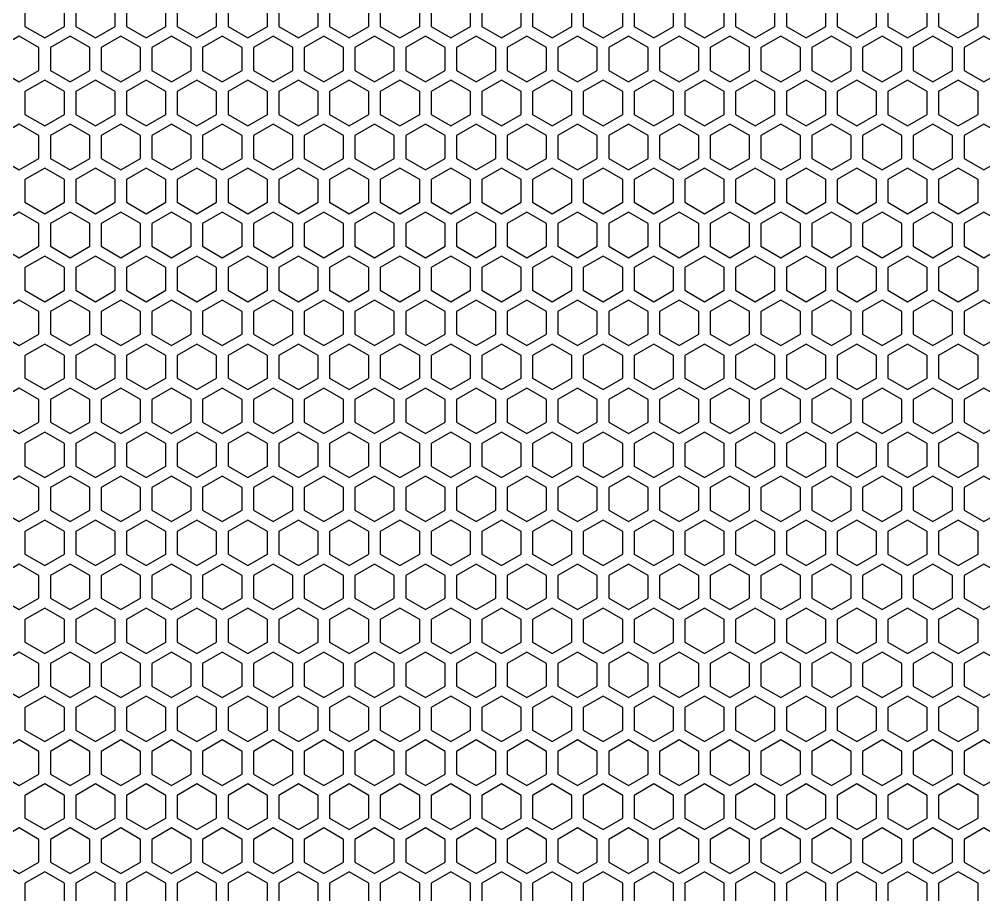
# Model space of a CAD drawing. Header units: millimetres. Extents: x -2 to 334, y -2 to 288.
# Drawn here: x 167.4 to 252.2, y 139.2 to 216.1 of the extents above; entities that cross this region are included whole.
import ezdxf

# ---------------------------------------------------------------- set-up
doc = ezdxf.new("R2010")
doc.units = ezdxf.units.MM
doc.layers.get('0').update_dxf_attribs({"linetype": 'CONTINUOUS'})

msp = doc.modelspace()

# ---------------------------------------------------------------- linework, layer by layer
for points in [[(171.367912, 217.497423), (169.635861, 218.497423), (167.903811, 217.497423), (167.903811, 215.497423), (169.635861, 214.497423), (171.367912, 215.497423)], [(175.832014, 217.497423), (174.099963, 218.497423), (172.367912, 217.497423), (172.367912, 215.497423), (174.099963, 214.497423), (175.832014, 215.497423)], [(180.296115, 217.497423), (178.564065, 218.497423), (176.832014, 217.497423), (176.832014, 215.497423), (178.564065, 214.497423), (180.296115, 215.497423)], [(184.760217, 217.497423), (183.028166, 218.497423), (181.296115, 217.497423), (181.296115, 215.497423), (183.028166, 214.497423), (184.760217, 215.497423)], [(189.224319, 217.497423), (187.492268, 218.497423), (185.760217, 217.497423), (185.760217, 215.497423), (187.492268, 214.497423), (189.224319, 215.497423)], [(193.68842, 217.497423), (191.956369, 218.497423), (190.224319, 217.497423), (190.224319, 215.497423), (191.956369, 214.497423), (193.68842, 215.497423)], [(198.152522, 217.497423), (196.420471, 218.497423), (194.68842, 217.497423), (194.68842, 215.497423), (196.420471, 214.497423), (198.152522, 215.497423)], [(202.616623, 217.497423), (200.884573, 218.497423), (199.152522, 217.497423), (199.152522, 215.497423), (200.884573, 214.497423), (202.616623, 215.497423)], [(207.080725, 217.497423), (205.348674, 218.497423), (203.616623, 217.497423), (203.616623, 215.497423), (205.348674, 214.497423), (207.080725, 215.497423)], [(211.544827, 217.497423), (209.812776, 218.497423), (208.080725, 217.497423), (208.080725, 215.497423), (209.812776, 214.497423), (211.544827, 215.497423)], [(216.008928, 217.497423), (214.276878, 218.497423), (212.544827, 217.497423), (212.544827, 215.497423), (214.276878, 214.497423), (216.008928, 215.497423)], [(220.47303, 217.497423), (218.740979, 218.497423), (217.008928, 217.497423), (217.008928, 215.497423), (218.740979, 214.497423), (220.47303, 215.497423)], [(224.937132, 217.497423), (223.205081, 218.497423), (221.47303, 217.497423), (221.47303, 215.497423), (223.205081, 214.497423), (224.937132, 215.497423)], [(229.401233, 217.497423), (227.669182, 218.497423), (225.937132, 217.497423), (225.937132, 215.497423), (227.669182, 214.497423), (229.401233, 215.497423)], [(233.865335, 217.497423), (232.133284, 218.497423), (230.401233, 217.497423), (230.401233, 215.497423), (232.133284, 214.497423), (233.865335, 215.497423)], [(238.329436, 217.497423), (236.597386, 218.497423), (234.865335, 217.497423), (234.865335, 215.497423), (236.597386, 214.497423), (238.329436, 215.497423)], [(242.793538, 217.497423), (241.061487, 218.497423), (239.329436, 217.497423), (239.329436, 215.497423), (241.061487, 214.497423), (242.793538, 215.497423)], [(247.25764, 217.497423), (245.525589, 218.497423), (243.793538, 217.497423), (243.793538, 215.497423), (245.525589, 214.497423), (247.25764, 215.497423)], [(251.721741, 217.497423), (249.98969, 218.497423), (248.25764, 217.497423), (248.25764, 215.497423), (249.98969, 214.497423), (251.721741, 215.497423)], [(169.135861, 213.631397), (167.403811, 214.631397), (165.67176, 213.631397), (165.67176, 211.631397), (167.403811, 210.631397), (169.135861, 211.631397)], [(173.599963, 213.631397), (171.867912, 214.631397), (170.135861, 213.631397), (170.135861, 211.631397), (171.867912, 210.631397), (173.599963, 211.631397)], [(178.064065, 213.631397), (176.332014, 214.631397), (174.599963, 213.631397), (174.599963, 211.631397), (176.332014, 210.631397), (178.064065, 211.631397)], [(182.528166, 213.631397), (180.796115, 214.631397), (179.064065, 213.631397), (179.064065, 211.631397), (180.796115, 210.631397), (182.528166, 211.631397)], [(186.992268, 213.631397), (185.260217, 214.631397), (183.528166, 213.631397), (183.528166, 211.631397), (185.260217, 210.631397), (186.992268, 211.631397)], [(191.456369, 213.631397), (189.724319, 214.631397), (187.992268, 213.631397), (187.992268, 211.631397), (189.724319, 210.631397), (191.456369, 211.631397)], [(195.920471, 213.631397), (194.18842, 214.631397), (192.456369, 213.631397), (192.456369, 211.631397), (194.18842, 210.631397), (195.920471, 211.631397)], [(200.384573, 213.631397), (198.652522, 214.631397), (196.920471, 213.631397), (196.920471, 211.631397), (198.652522, 210.631397), (200.384573, 211.631397)], [(204.848674, 213.631397), (203.116623, 214.631397), (201.384573, 213.631397), (201.384573, 211.631397), (203.116623, 210.631397), (204.848674, 211.631397)], [(209.312776, 213.631397), (207.580725, 214.631397), (205.848674, 213.631397), (205.848674, 211.631397), (207.580725, 210.631397), (209.312776, 211.631397)], [(213.776878, 213.631397), (212.044827, 214.631397), (210.312776, 213.631397), (210.312776, 211.631397), (212.044827, 210.631397), (213.776878, 211.631397)], [(218.240979, 213.631397), (216.508928, 214.631397), (214.776878, 213.631397), (214.776878, 211.631397), (216.508928, 210.631397), (218.240979, 211.631397)], [(222.705081, 213.631397), (220.97303, 214.631397), (219.240979, 213.631397), (219.240979, 211.631397), (220.97303, 210.631397), (222.705081, 211.631397)], [(227.169182, 213.631397), (225.437132, 214.631397), (223.705081, 213.631397), (223.705081, 211.631397), (225.437132, 210.631397), (227.169182, 211.631397)], [(231.633284, 213.631397), (229.901233, 214.631397), (228.169182, 213.631397), (228.169182, 211.631397), (229.901233, 210.631397), (231.633284, 211.631397)], [(236.097386, 213.631397), (234.365335, 214.631397), (232.633284, 213.631397), (232.633284, 211.631397), (234.365335, 210.631397), (236.097386, 211.631397)], [(240.561487, 213.631397), (238.829436, 214.631397), (237.097386, 213.631397), (237.097386, 211.631397), (238.829436, 210.631397), (240.561487, 211.631397)], [(245.025589, 213.631397), (243.293538, 214.631397), (241.561487, 213.631397), (241.561487, 211.631397), (243.293538, 210.631397), (245.025589, 211.631397)], [(249.48969, 213.631397), (247.75764, 214.631397), (246.025589, 213.631397), (246.025589, 211.631397), (247.75764, 210.631397), (249.48969, 211.631397)], [(253.953792, 213.631397), (252.221741, 214.631397), (250.48969, 213.631397), (250.48969, 211.631397), (252.221741, 210.631397), (253.953792, 211.631397)], [(171.367912, 209.765372), (169.635861, 210.765372), (167.903811, 209.765372), (167.903811, 207.765372), (169.635861, 206.765372), (171.367912, 207.765372)], [(175.832014, 209.765372), (174.099963, 210.765372), (172.367912, 209.765372), (172.367912, 207.765372), (174.099963, 206.765372), (175.832014, 207.765372)], [(180.296115, 209.765372), (178.564065, 210.765372), (176.832014, 209.765372), (176.832014, 207.765372), (178.564065, 206.765372), (180.296115, 207.765372)], [(184.760217, 209.765372), (183.028166, 210.765372), (181.296115, 209.765372), (181.296115, 207.765372), (183.028166, 206.765372), (184.760217, 207.765372)], [(189.224319, 209.765372), (187.492268, 210.765372), (185.760217, 209.765372), (185.760217, 207.765372), (187.492268, 206.765372), (189.224319, 207.765372)], [(193.68842, 209.765372), (191.956369, 210.765372), (190.224319, 209.765372), (190.224319, 207.765372), (191.956369, 206.765372), (193.68842, 207.765372)], [(198.152522, 209.765372), (196.420471, 210.765372), (194.68842, 209.765372), (194.68842, 207.765372), (196.420471, 206.765372), (198.152522, 207.765372)], [(202.616623, 209.765372), (200.884573, 210.765372), (199.152522, 209.765372), (199.152522, 207.765372), (200.884573, 206.765372), (202.616623, 207.765372)], [(207.080725, 209.765372), (205.348674, 210.765372), (203.616623, 209.765372), (203.616623, 207.765372), (205.348674, 206.765372), (207.080725, 207.765372)], [(211.544827, 209.765372), (209.812776, 210.765372), (208.080725, 209.765372), (208.080725, 207.765372), (209.812776, 206.765372), (211.544827, 207.765372)], [(216.008928, 209.765372), (214.276878, 210.765372), (212.544827, 209.765372), (212.544827, 207.765372), (214.276878, 206.765372), (216.008928, 207.765372)], [(220.47303, 209.765372), (218.740979, 210.765372), (217.008928, 209.765372), (217.008928, 207.765372), (218.740979, 206.765372), (220.47303, 207.765372)], [(224.937132, 209.765372), (223.205081, 210.765372), (221.47303, 209.765372), (221.47303, 207.765372), (223.205081, 206.765372), (224.937132, 207.765372)], [(229.401233, 209.765372), (227.669182, 210.765372), (225.937132, 209.765372), (225.937132, 207.765372), (227.669182, 206.765372), (229.401233, 207.765372)], [(233.865335, 209.765372), (232.133284, 210.765372), (230.401233, 209.765372), (230.401233, 207.765372), (232.133284, 206.765372), (233.865335, 207.765372)], [(238.329436, 209.765372), (236.597386, 210.765372), (234.865335, 209.765372), (234.865335, 207.765372), (236.597386, 206.765372), (238.329436, 207.765372)], [(242.793538, 209.765372), (241.061487, 210.765372), (239.329436, 209.765372), (239.329436, 207.765372), (241.061487, 206.765372), (242.793538, 207.765372)], [(247.25764, 209.765372), (245.525589, 210.765372), (243.793538, 209.765372), (243.793538, 207.765372), (245.525589, 206.765372), (247.25764, 207.765372)], [(251.721741, 209.765372), (249.98969, 210.765372), (248.25764, 209.765372), (248.25764, 207.765372), (249.98969, 206.765372), (251.721741, 207.765372)], [(169.135861, 205.899346), (167.403811, 206.899346), (165.67176, 205.899346), (165.67176, 203.899346), (167.403811, 202.899346), (169.135861, 203.899346)], [(173.599963, 205.899346), (171.867912, 206.899346), (170.135861, 205.899346), (170.135861, 203.899346), (171.867912, 202.899346), (173.599963, 203.899346)], [(178.064065, 205.899346), (176.332014, 206.899346), (174.599963, 205.899346), (174.599963, 203.899346), (176.332014, 202.899346), (178.064065, 203.899346)], [(182.528166, 205.899346), (180.796115, 206.899346), (179.064065, 205.899346), (179.064065, 203.899346), (180.796115, 202.899346), (182.528166, 203.899346)], [(186.992268, 205.899346), (185.260217, 206.899346), (183.528166, 205.899346), (183.528166, 203.899346), (185.260217, 202.899346), (186.992268, 203.899346)], [(191.456369, 205.899346), (189.724319, 206.899346), (187.992268, 205.899346), (187.992268, 203.899346), (189.724319, 202.899346), (191.456369, 203.899346)], [(195.920471, 205.899346), (194.18842, 206.899346), (192.456369, 205.899346), (192.456369, 203.899346), (194.18842, 202.899346), (195.920471, 203.899346)], [(200.384573, 205.899346), (198.652522, 206.899346), (196.920471, 205.899346), (196.920471, 203.899346), (198.652522, 202.899346), (200.384573, 203.899346)], [(204.848674, 205.899346), (203.116623, 206.899346), (201.384573, 205.899346), (201.384573, 203.899346), (203.116623, 202.899346), (204.848674, 203.899346)], [(209.312776, 205.899346), (207.580725, 206.899346), (205.848674, 205.899346), (205.848674, 203.899346), (207.580725, 202.899346), (209.312776, 203.899346)], [(213.776878, 205.899346), (212.044827, 206.899346), (210.312776, 205.899346), (210.312776, 203.899346), (212.044827, 202.899346), (213.776878, 203.899346)], [(218.240979, 205.899346), (216.508928, 206.899346), (214.776878, 205.899346), (214.776878, 203.899346), (216.508928, 202.899346), (218.240979, 203.899346)], [(222.705081, 205.899346), (220.97303, 206.899346), (219.240979, 205.899346), (219.240979, 203.899346), (220.97303, 202.899346), (222.705081, 203.899346)], [(227.169182, 205.899346), (225.437132, 206.899346), (223.705081, 205.899346), (223.705081, 203.899346), (225.437132, 202.899346), (227.169182, 203.899346)], [(231.633284, 205.899346), (229.901233, 206.899346), (228.169182, 205.899346), (228.169182, 203.899346), (229.901233, 202.899346), (231.633284, 203.899346)], [(236.097386, 205.899346), (234.365335, 206.899346), (232.633284, 205.899346), (232.633284, 203.899346), (234.365335, 202.899346), (236.097386, 203.899346)], [(240.561487, 205.899346), (238.829436, 206.899346), (237.097386, 205.899346), (237.097386, 203.899346), (238.829436, 202.899346), (240.561487, 203.899346)], [(245.025589, 205.899346), (243.293538, 206.899346), (241.561487, 205.899346), (241.561487, 203.899346), (243.293538, 202.899346), (245.025589, 203.899346)], [(249.48969, 205.899346), (247.75764, 206.899346), (246.025589, 205.899346), (246.025589, 203.899346), (247.75764, 202.899346), (249.48969, 203.899346)], [(253.953792, 205.899346), (252.221741, 206.899346), (250.48969, 205.899346), (250.48969, 203.899346), (252.221741, 202.899346), (253.953792, 203.899346)], [(171.367912, 202.033321), (169.635861, 203.033321), (167.903811, 202.033321), (167.903811, 200.033321), (169.635861, 199.033321), (171.367912, 200.033321)], [(175.832014, 202.033321), (174.099963, 203.033321), (172.367912, 202.033321), (172.367912, 200.033321), (174.099963, 199.033321), (175.832014, 200.033321)], [(180.296115, 202.033321), (178.564065, 203.033321), (176.832014, 202.033321), (176.832014, 200.033321), (178.564065, 199.033321), (180.296115, 200.033321)], [(184.760217, 202.033321), (183.028166, 203.033321), (181.296115, 202.033321), (181.296115, 200.033321), (183.028166, 199.033321), (184.760217, 200.033321)], [(189.224319, 202.033321), (187.492268, 203.033321), (185.760217, 202.033321), (185.760217, 200.033321), (187.492268, 199.033321), (189.224319, 200.033321)], [(193.68842, 202.033321), (191.956369, 203.033321), (190.224319, 202.033321), (190.224319, 200.033321), (191.956369, 199.033321), (193.68842, 200.033321)], [(198.152522, 202.033321), (196.420471, 203.033321), (194.68842, 202.033321), (194.68842, 200.033321), (196.420471, 199.033321), (198.152522, 200.033321)], [(202.616623, 202.033321), (200.884573, 203.033321), (199.152522, 202.033321), (199.152522, 200.033321), (200.884573, 199.033321), (202.616623, 200.033321)], [(207.080725, 202.033321), (205.348674, 203.033321), (203.616623, 202.033321), (203.616623, 200.033321), (205.348674, 199.033321), (207.080725, 200.033321)], [(211.544827, 202.033321), (209.812776, 203.033321), (208.080725, 202.033321), (208.080725, 200.033321), (209.812776, 199.033321), (211.544827, 200.033321)], [(216.008928, 202.033321), (214.276878, 203.033321), (212.544827, 202.033321), (212.544827, 200.033321), (214.276878, 199.033321), (216.008928, 200.033321)], [(220.47303, 202.033321), (218.740979, 203.033321), (217.008928, 202.033321), (217.008928, 200.033321), (218.740979, 199.033321), (220.47303, 200.033321)], [(224.937132, 202.033321), (223.205081, 203.033321), (221.47303, 202.033321), (221.47303, 200.033321), (223.205081, 199.033321), (224.937132, 200.033321)], [(229.401233, 202.033321), (227.669182, 203.033321), (225.937132, 202.033321), (225.937132, 200.033321), (227.669182, 199.033321), (229.401233, 200.033321)], [(233.865335, 202.033321), (232.133284, 203.033321), (230.401233, 202.033321), (230.401233, 200.033321), (232.133284, 199.033321), (233.865335, 200.033321)], [(238.329436, 202.033321), (236.597386, 203.033321), (234.865335, 202.033321), (234.865335, 200.033321), (236.597386, 199.033321), (238.329436, 200.033321)], [(242.793538, 202.033321), (241.061487, 203.033321), (239.329436, 202.033321), (239.329436, 200.033321), (241.061487, 199.033321), (242.793538, 200.033321)], [(247.25764, 202.033321), (245.525589, 203.033321), (243.793538, 202.033321), (243.793538, 200.033321), (245.525589, 199.033321), (247.25764, 200.033321)], [(251.721741, 202.033321), (249.98969, 203.033321), (248.25764, 202.033321), (248.25764, 200.033321), (249.98969, 199.033321), (251.721741, 200.033321)], [(169.135861, 198.167296), (167.403811, 199.167296), (165.67176, 198.167296), (165.67176, 196.167296), (167.403811, 195.167296), (169.135861, 196.167296)], [(173.599963, 198.167296), (171.867912, 199.167296), (170.135861, 198.167296), (170.135861, 196.167296), (171.867912, 195.167296), (173.599963, 196.167296)], [(178.064065, 198.167296), (176.332014, 199.167296), (174.599963, 198.167296), (174.599963, 196.167296), (176.332014, 195.167296), (178.064065, 196.167296)], [(182.528166, 198.167296), (180.796115, 199.167296), (179.064065, 198.167296), (179.064065, 196.167296), (180.796115, 195.167296), (182.528166, 196.167296)], [(186.992268, 198.167296), (185.260217, 199.167296), (183.528166, 198.167296), (183.528166, 196.167296), (185.260217, 195.167296), (186.992268, 196.167296)], [(191.456369, 198.167296), (189.724319, 199.167296), (187.992268, 198.167296), (187.992268, 196.167296), (189.724319, 195.167296), (191.456369, 196.167296)], [(195.920471, 198.167296), (194.18842, 199.167296), (192.456369, 198.167296), (192.456369, 196.167296), (194.18842, 195.167296), (195.920471, 196.167296)], [(200.384573, 198.167296), (198.652522, 199.167296), (196.920471, 198.167296), (196.920471, 196.167296), (198.652522, 195.167296), (200.384573, 196.167296)], [(204.848674, 198.167296), (203.116623, 199.167296), (201.384573, 198.167296), (201.384573, 196.167296), (203.116623, 195.167296), (204.848674, 196.167296)], [(209.312776, 198.167296), (207.580725, 199.167296), (205.848674, 198.167296), (205.848674, 196.167296), (207.580725, 195.167296), (209.312776, 196.167296)], [(213.776878, 198.167296), (212.044827, 199.167296), (210.312776, 198.167296), (210.312776, 196.167296), (212.044827, 195.167296), (213.776878, 196.167296)], [(218.240979, 198.167296), (216.508928, 199.167296), (214.776878, 198.167296), (214.776878, 196.167296), (216.508928, 195.167296), (218.240979, 196.167296)], [(222.705081, 198.167296), (220.97303, 199.167296), (219.240979, 198.167296), (219.240979, 196.167296), (220.97303, 195.167296), (222.705081, 196.167296)], [(227.169182, 198.167296), (225.437132, 199.167296), (223.705081, 198.167296), (223.705081, 196.167296), (225.437132, 195.167296), (227.169182, 196.167296)], [(231.633284, 198.167296), (229.901233, 199.167296), (228.169182, 198.167296), (228.169182, 196.167296), (229.901233, 195.167296), (231.633284, 196.167296)], [(236.097386, 198.167296), (234.365335, 199.167296), (232.633284, 198.167296), (232.633284, 196.167296), (234.365335, 195.167296), (236.097386, 196.167296)], [(240.561487, 198.167296), (238.829436, 199.167296), (237.097386, 198.167296), (237.097386, 196.167296), (238.829436, 195.167296), (240.561487, 196.167296)], [(245.025589, 198.167296), (243.293538, 199.167296), (241.561487, 198.167296), (241.561487, 196.167296), (243.293538, 195.167296), (245.025589, 196.167296)], [(249.48969, 198.167296), (247.75764, 199.167296), (246.025589, 198.167296), (246.025589, 196.167296), (247.75764, 195.167296), (249.48969, 196.167296)], [(253.953792, 198.167296), (252.221741, 199.167296), (250.48969, 198.167296), (250.48969, 196.167296), (252.221741, 195.167296), (253.953792, 196.167296)], [(171.367912, 194.30127), (169.635861, 195.30127), (167.903811, 194.30127), (167.903811, 192.30127), (169.635861, 191.30127), (171.367912, 192.30127)], [(175.832014, 194.30127), (174.099963, 195.30127), (172.367912, 194.30127), (172.367912, 192.30127), (174.099963, 191.30127), (175.832014, 192.30127)], [(180.296115, 194.30127), (178.564065, 195.30127), (176.832014, 194.30127), (176.832014, 192.30127), (178.564065, 191.30127), (180.296115, 192.30127)], [(184.760217, 194.30127), (183.028166, 195.30127), (181.296115, 194.30127), (181.296115, 192.30127), (183.028166, 191.30127), (184.760217, 192.30127)], [(189.224319, 194.30127), (187.492268, 195.30127), (185.760217, 194.30127), (185.760217, 192.30127), (187.492268, 191.30127), (189.224319, 192.30127)], [(193.68842, 194.30127), (191.956369, 195.30127), (190.224319, 194.30127), (190.224319, 192.30127), (191.956369, 191.30127), (193.68842, 192.30127)], [(198.152522, 194.30127), (196.420471, 195.30127), (194.68842, 194.30127), (194.68842, 192.30127), (196.420471, 191.30127), (198.152522, 192.30127)], [(202.616623, 194.30127), (200.884573, 195.30127), (199.152522, 194.30127), (199.152522, 192.30127), (200.884573, 191.30127), (202.616623, 192.30127)], [(207.080725, 194.30127), (205.348674, 195.30127), (203.616623, 194.30127), (203.616623, 192.30127), (205.348674, 191.30127), (207.080725, 192.30127)], [(211.544827, 194.30127), (209.812776, 195.30127), (208.080725, 194.30127), (208.080725, 192.30127), (209.812776, 191.30127), (211.544827, 192.30127)], [(216.008928, 194.30127), (214.276878, 195.30127), (212.544827, 194.30127), (212.544827, 192.30127), (214.276878, 191.30127), (216.008928, 192.30127)], [(220.47303, 194.30127), (218.740979, 195.30127), (217.008928, 194.30127), (217.008928, 192.30127), (218.740979, 191.30127), (220.47303, 192.30127)], [(224.937132, 194.30127), (223.205081, 195.30127), (221.47303, 194.30127), (221.47303, 192.30127), (223.205081, 191.30127), (224.937132, 192.30127)], [(229.401233, 194.30127), (227.669182, 195.30127), (225.937132, 194.30127), (225.937132, 192.30127), (227.669182, 191.30127), (229.401233, 192.30127)], [(233.865335, 194.30127), (232.133284, 195.30127), (230.401233, 194.30127), (230.401233, 192.30127), (232.133284, 191.30127), (233.865335, 192.30127)], [(238.329436, 194.30127), (236.597386, 195.30127), (234.865335, 194.30127), (234.865335, 192.30127), (236.597386, 191.30127), (238.329436, 192.30127)], [(242.793538, 194.30127), (241.061487, 195.30127), (239.329436, 194.30127), (239.329436, 192.30127), (241.061487, 191.30127), (242.793538, 192.30127)], [(247.25764, 194.30127), (245.525589, 195.30127), (243.793538, 194.30127), (243.793538, 192.30127), (245.525589, 191.30127), (247.25764, 192.30127)], [(251.721741, 194.30127), (249.98969, 195.30127), (248.25764, 194.30127), (248.25764, 192.30127), (249.98969, 191.30127), (251.721741, 192.30127)], [(169.135861, 190.435245), (167.403811, 191.435245), (165.67176, 190.435245), (165.67176, 188.435245), (167.403811, 187.435245), (169.135861, 188.435245)], [(173.599963, 190.435245), (171.867912, 191.435245), (170.135861, 190.435245), (170.135861, 188.435245), (171.867912, 187.435245), (173.599963, 188.435245)], [(178.064065, 190.435245), (176.332014, 191.435245), (174.599963, 190.435245), (174.599963, 188.435245), (176.332014, 187.435245), (178.064065, 188.435245)], [(182.528166, 190.435245), (180.796115, 191.435245), (179.064065, 190.435245), (179.064065, 188.435245), (180.796115, 187.435245), (182.528166, 188.435245)], [(186.992268, 190.435245), (185.260217, 191.435245), (183.528166, 190.435245), (183.528166, 188.435245), (185.260217, 187.435245), (186.992268, 188.435245)], [(191.456369, 190.435245), (189.724319, 191.435245), (187.992268, 190.435245), (187.992268, 188.435245), (189.724319, 187.435245), (191.456369, 188.435245)], [(195.920471, 190.435245), (194.18842, 191.435245), (192.456369, 190.435245), (192.456369, 188.435245), (194.18842, 187.435245), (195.920471, 188.435245)], [(200.384573, 190.435245), (198.652522, 191.435245), (196.920471, 190.435245), (196.920471, 188.435245), (198.652522, 187.435245), (200.384573, 188.435245)], [(204.848674, 190.435245), (203.116623, 191.435245), (201.384573, 190.435245), (201.384573, 188.435245), (203.116623, 187.435245), (204.848674, 188.435245)], [(209.312776, 190.435245), (207.580725, 191.435245), (205.848674, 190.435245), (205.848674, 188.435245), (207.580725, 187.435245), (209.312776, 188.435245)], [(213.776878, 190.435245), (212.044827, 191.435245), (210.312776, 190.435245), (210.312776, 188.435245), (212.044827, 187.435245), (213.776878, 188.435245)], [(218.240979, 190.435245), (216.508928, 191.435245), (214.776878, 190.435245), (214.776878, 188.435245), (216.508928, 187.435245), (218.240979, 188.435245)], [(222.705081, 190.435245), (220.97303, 191.435245), (219.240979, 190.435245), (219.240979, 188.435245), (220.97303, 187.435245), (222.705081, 188.435245)], [(227.169182, 190.435245), (225.437132, 191.435245), (223.705081, 190.435245), (223.705081, 188.435245), (225.437132, 187.435245), (227.169182, 188.435245)], [(231.633284, 190.435245), (229.901233, 191.435245), (228.169182, 190.435245), (228.169182, 188.435245), (229.901233, 187.435245), (231.633284, 188.435245)], [(236.097386, 190.435245), (234.365335, 191.435245), (232.633284, 190.435245), (232.633284, 188.435245), (234.365335, 187.435245), (236.097386, 188.435245)], [(240.561487, 190.435245), (238.829436, 191.435245), (237.097386, 190.435245), (237.097386, 188.435245), (238.829436, 187.435245), (240.561487, 188.435245)], [(245.025589, 190.435245), (243.293538, 191.435245), (241.561487, 190.435245), (241.561487, 188.435245), (243.293538, 187.435245), (245.025589, 188.435245)], [(249.48969, 190.435245), (247.75764, 191.435245), (246.025589, 190.435245), (246.025589, 188.435245), (247.75764, 187.435245), (249.48969, 188.435245)], [(253.953792, 190.435245), (252.221741, 191.435245), (250.48969, 190.435245), (250.48969, 188.435245), (252.221741, 187.435245), (253.953792, 188.435245)], [(171.367912, 186.569219), (169.635861, 187.569219), (167.903811, 186.569219), (167.903811, 184.569219), (169.635861, 183.569219), (171.367912, 184.569219)], [(175.832014, 186.569219), (174.099963, 187.569219), (172.367912, 186.569219), (172.367912, 184.569219), (174.099963, 183.569219), (175.832014, 184.569219)], [(180.296115, 186.569219), (178.564065, 187.569219), (176.832014, 186.569219), (176.832014, 184.569219), (178.564065, 183.569219), (180.296115, 184.569219)], [(184.760217, 186.569219), (183.028166, 187.569219), (181.296115, 186.569219), (181.296115, 184.569219), (183.028166, 183.569219), (184.760217, 184.569219)], [(189.224319, 186.569219), (187.492268, 187.569219), (185.760217, 186.569219), (185.760217, 184.569219), (187.492268, 183.569219), (189.224319, 184.569219)], [(193.68842, 186.569219), (191.956369, 187.569219), (190.224319, 186.569219), (190.224319, 184.569219), (191.956369, 183.569219), (193.68842, 184.569219)], [(198.152522, 186.569219), (196.420471, 187.569219), (194.68842, 186.569219), (194.68842, 184.569219), (196.420471, 183.569219), (198.152522, 184.569219)], [(202.616623, 186.569219), (200.884573, 187.569219), (199.152522, 186.569219), (199.152522, 184.569219), (200.884573, 183.569219), (202.616623, 184.569219)], [(207.080725, 186.569219), (205.348674, 187.569219), (203.616623, 186.569219), (203.616623, 184.569219), (205.348674, 183.569219), (207.080725, 184.569219)], [(211.544827, 186.569219), (209.812776, 187.569219), (208.080725, 186.569219), (208.080725, 184.569219), (209.812776, 183.569219), (211.544827, 184.569219)], [(216.008928, 186.569219), (214.276878, 187.569219), (212.544827, 186.569219), (212.544827, 184.569219), (214.276878, 183.569219), (216.008928, 184.569219)], [(220.47303, 186.569219), (218.740979, 187.569219), (217.008928, 186.569219), (217.008928, 184.569219), (218.740979, 183.569219), (220.47303, 184.569219)], [(224.937132, 186.569219), (223.205081, 187.569219), (221.47303, 186.569219), (221.47303, 184.569219), (223.205081, 183.569219), (224.937132, 184.569219)], [(229.401233, 186.569219), (227.669182, 187.569219), (225.937132, 186.569219), (225.937132, 184.569219), (227.669182, 183.569219), (229.401233, 184.569219)], [(233.865335, 186.569219), (232.133284, 187.569219), (230.401233, 186.569219), (230.401233, 184.569219), (232.133284, 183.569219), (233.865335, 184.569219)], [(238.329436, 186.569219), (236.597386, 187.569219), (234.865335, 186.569219), (234.865335, 184.569219), (236.597386, 183.569219), (238.329436, 184.569219)], [(242.793538, 186.569219), (241.061487, 187.569219), (239.329436, 186.569219), (239.329436, 184.569219), (241.061487, 183.569219), (242.793538, 184.569219)], [(247.25764, 186.569219), (245.525589, 187.569219), (243.793538, 186.569219), (243.793538, 184.569219), (245.525589, 183.569219), (247.25764, 184.569219)], [(251.721741, 186.569219), (249.98969, 187.569219), (248.25764, 186.569219), (248.25764, 184.569219), (249.98969, 183.569219), (251.721741, 184.569219)], [(169.135861, 182.703194), (167.403811, 183.703194), (165.67176, 182.703194), (165.67176, 180.703194), (167.403811, 179.703194), (169.135861, 180.703194)], [(173.599963, 182.703194), (171.867912, 183.703194), (170.135861, 182.703194), (170.135861, 180.703194), (171.867912, 179.703194), (173.599963, 180.703194)], [(178.064065, 182.703194), (176.332014, 183.703194), (174.599963, 182.703194), (174.599963, 180.703194), (176.332014, 179.703194), (178.064065, 180.703194)], [(182.528166, 182.703194), (180.796115, 183.703194), (179.064065, 182.703194), (179.064065, 180.703194), (180.796115, 179.703194), (182.528166, 180.703194)], [(186.992268, 182.703194), (185.260217, 183.703194), (183.528166, 182.703194), (183.528166, 180.703194), (185.260217, 179.703194), (186.992268, 180.703194)], [(191.456369, 182.703194), (189.724319, 183.703194), (187.992268, 182.703194), (187.992268, 180.703194), (189.724319, 179.703194), (191.456369, 180.703194)], [(195.920471, 182.703194), (194.18842, 183.703194), (192.456369, 182.703194), (192.456369, 180.703194), (194.18842, 179.703194), (195.920471, 180.703194)], [(200.384573, 182.703194), (198.652522, 183.703194), (196.920471, 182.703194), (196.920471, 180.703194), (198.652522, 179.703194), (200.384573, 180.703194)], [(204.848674, 182.703194), (203.116623, 183.703194), (201.384573, 182.703194), (201.384573, 180.703194), (203.116623, 179.703194), (204.848674, 180.703194)], [(209.312776, 182.703194), (207.580725, 183.703194), (205.848674, 182.703194), (205.848674, 180.703194), (207.580725, 179.703194), (209.312776, 180.703194)], [(213.776878, 182.703194), (212.044827, 183.703194), (210.312776, 182.703194), (210.312776, 180.703194), (212.044827, 179.703194), (213.776878, 180.703194)], [(218.240979, 182.703194), (216.508928, 183.703194), (214.776878, 182.703194), (214.776878, 180.703194), (216.508928, 179.703194), (218.240979, 180.703194)], [(222.705081, 182.703194), (220.97303, 183.703194), (219.240979, 182.703194), (219.240979, 180.703194), (220.97303, 179.703194), (222.705081, 180.703194)], [(227.169182, 182.703194), (225.437132, 183.703194), (223.705081, 182.703194), (223.705081, 180.703194), (225.437132, 179.703194), (227.169182, 180.703194)], [(231.633284, 182.703194), (229.901233, 183.703194), (228.169182, 182.703194), (228.169182, 180.703194), (229.901233, 179.703194), (231.633284, 180.703194)], [(236.097386, 182.703194), (234.365335, 183.703194), (232.633284, 182.703194), (232.633284, 180.703194), (234.365335, 179.703194), (236.097386, 180.703194)], [(240.561487, 182.703194), (238.829436, 183.703194), (237.097386, 182.703194), (237.097386, 180.703194), (238.829436, 179.703194), (240.561487, 180.703194)], [(245.025589, 182.703194), (243.293538, 183.703194), (241.561487, 182.703194), (241.561487, 180.703194), (243.293538, 179.703194), (245.025589, 180.703194)], [(249.48969, 182.703194), (247.75764, 183.703194), (246.025589, 182.703194), (246.025589, 180.703194), (247.75764, 179.703194), (249.48969, 180.703194)], [(253.953792, 182.703194), (252.221741, 183.703194), (250.48969, 182.703194), (250.48969, 180.703194), (252.221741, 179.703194), (253.953792, 180.703194)], [(171.367912, 178.837169), (169.635861, 179.837169), (167.903811, 178.837169), (167.903811, 176.837169), (169.635861, 175.837169), (171.367912, 176.837169)], [(175.832014, 178.837169), (174.099963, 179.837169), (172.367912, 178.837169), (172.367912, 176.837169), (174.099963, 175.837169), (175.832014, 176.837169)], [(180.296115, 178.837169), (178.564065, 179.837169), (176.832014, 178.837169), (176.832014, 176.837169), (178.564065, 175.837169), (180.296115, 176.837169)], [(184.760217, 178.837169), (183.028166, 179.837169), (181.296115, 178.837169), (181.296115, 176.837169), (183.028166, 175.837169), (184.760217, 176.837169)], [(189.224319, 178.837169), (187.492268, 179.837169), (185.760217, 178.837169), (185.760217, 176.837169), (187.492268, 175.837169), (189.224319, 176.837169)], [(193.68842, 178.837169), (191.956369, 179.837169), (190.224319, 178.837169), (190.224319, 176.837169), (191.956369, 175.837169), (193.68842, 176.837169)], [(198.152522, 178.837169), (196.420471, 179.837169), (194.68842, 178.837169), (194.68842, 176.837169), (196.420471, 175.837169), (198.152522, 176.837169)], [(202.616623, 178.837169), (200.884573, 179.837169), (199.152522, 178.837169), (199.152522, 176.837169), (200.884573, 175.837169), (202.616623, 176.837169)], [(207.080725, 178.837169), (205.348674, 179.837169), (203.616623, 178.837169), (203.616623, 176.837169), (205.348674, 175.837169), (207.080725, 176.837169)], [(211.544827, 178.837169), (209.812776, 179.837169), (208.080725, 178.837169), (208.080725, 176.837169), (209.812776, 175.837169), (211.544827, 176.837169)], [(216.008928, 178.837169), (214.276878, 179.837169), (212.544827, 178.837169), (212.544827, 176.837169), (214.276878, 175.837169), (216.008928, 176.837169)], [(220.47303, 178.837169), (218.740979, 179.837169), (217.008928, 178.837169), (217.008928, 176.837169), (218.740979, 175.837169), (220.47303, 176.837169)], [(224.937132, 178.837169), (223.205081, 179.837169), (221.47303, 178.837169), (221.47303, 176.837169), (223.205081, 175.837169), (224.937132, 176.837169)], [(229.401233, 178.837169), (227.669182, 179.837169), (225.937132, 178.837169), (225.937132, 176.837169), (227.669182, 175.837169), (229.401233, 176.837169)], [(233.865335, 178.837169), (232.133284, 179.837169), (230.401233, 178.837169), (230.401233, 176.837169), (232.133284, 175.837169), (233.865335, 176.837169)], [(238.329436, 178.837169), (236.597386, 179.837169), (234.865335, 178.837169), (234.865335, 176.837169), (236.597386, 175.837169), (238.329436, 176.837169)], [(242.793538, 178.837169), (241.061487, 179.837169), (239.329436, 178.837169), (239.329436, 176.837169), (241.061487, 175.837169), (242.793538, 176.837169)], [(247.25764, 178.837169), (245.525589, 179.837169), (243.793538, 178.837169), (243.793538, 176.837169), (245.525589, 175.837169), (247.25764, 176.837169)], [(251.721741, 178.837169), (249.98969, 179.837169), (248.25764, 178.837169), (248.25764, 176.837169), (249.98969, 175.837169), (251.721741, 176.837169)], [(169.135861, 174.971143), (167.403811, 175.971143), (165.67176, 174.971143), (165.67176, 172.971143), (167.403811, 171.971143), (169.135861, 172.971143)], [(173.599963, 174.971143), (171.867912, 175.971143), (170.135861, 174.971143), (170.135861, 172.971143), (171.867912, 171.971143), (173.599963, 172.971143)], [(178.064065, 174.971143), (176.332014, 175.971143), (174.599963, 174.971143), (174.599963, 172.971143), (176.332014, 171.971143), (178.064065, 172.971143)], [(182.528166, 174.971143), (180.796115, 175.971143), (179.064065, 174.971143), (179.064065, 172.971143), (180.796115, 171.971143), (182.528166, 172.971143)], [(186.992268, 174.971143), (185.260217, 175.971143), (183.528166, 174.971143), (183.528166, 172.971143), (185.260217, 171.971143), (186.992268, 172.971143)], [(191.456369, 174.971143), (189.724319, 175.971143), (187.992268, 174.971143), (187.992268, 172.971143), (189.724319, 171.971143), (191.456369, 172.971143)], [(195.920471, 174.971143), (194.18842, 175.971143), (192.456369, 174.971143), (192.456369, 172.971143), (194.18842, 171.971143), (195.920471, 172.971143)], [(200.384573, 174.971143), (198.652522, 175.971143), (196.920471, 174.971143), (196.920471, 172.971143), (198.652522, 171.971143), (200.384573, 172.971143)], [(204.848674, 174.971143), (203.116623, 175.971143), (201.384573, 174.971143), (201.384573, 172.971143), (203.116623, 171.971143), (204.848674, 172.971143)], [(209.312776, 174.971143), (207.580725, 175.971143), (205.848674, 174.971143), (205.848674, 172.971143), (207.580725, 171.971143), (209.312776, 172.971143)], [(213.776878, 174.971143), (212.044827, 175.971143), (210.312776, 174.971143), (210.312776, 172.971143), (212.044827, 171.971143), (213.776878, 172.971143)], [(218.240979, 174.971143), (216.508928, 175.971143), (214.776878, 174.971143), (214.776878, 172.971143), (216.508928, 171.971143), (218.240979, 172.971143)], [(222.705081, 174.971143), (220.97303, 175.971143), (219.240979, 174.971143), (219.240979, 172.971143), (220.97303, 171.971143), (222.705081, 172.971143)], [(227.169182, 174.971143), (225.437132, 175.971143), (223.705081, 174.971143), (223.705081, 172.971143), (225.437132, 171.971143), (227.169182, 172.971143)], [(231.633284, 174.971143), (229.901233, 175.971143), (228.169182, 174.971143), (228.169182, 172.971143), (229.901233, 171.971143), (231.633284, 172.971143)], [(236.097386, 174.971143), (234.365335, 175.971143), (232.633284, 174.971143), (232.633284, 172.971143), (234.365335, 171.971143), (236.097386, 172.971143)], [(240.561487, 174.971143), (238.829436, 175.971143), (237.097386, 174.971143), (237.097386, 172.971143), (238.829436, 171.971143), (240.561487, 172.971143)], [(245.025589, 174.971143), (243.293538, 175.971143), (241.561487, 174.971143), (241.561487, 172.971143), (243.293538, 171.971143), (245.025589, 172.971143)], [(249.48969, 174.971143), (247.75764, 175.971143), (246.025589, 174.971143), (246.025589, 172.971143), (247.75764, 171.971143), (249.48969, 172.971143)], [(253.953792, 174.971143), (252.221741, 175.971143), (250.48969, 174.971143), (250.48969, 172.971143), (252.221741, 171.971143), (253.953792, 172.971143)], [(171.367912, 171.105118), (169.635861, 172.105118), (167.903811, 171.105118), (167.903811, 169.105118), (169.635861, 168.105118), (171.367912, 169.105118)], [(175.832014, 171.105118), (174.099963, 172.105118), (172.367912, 171.105118), (172.367912, 169.105118), (174.099963, 168.105118), (175.832014, 169.105118)], [(180.296115, 171.105118), (178.564065, 172.105118), (176.832014, 171.105118), (176.832014, 169.105118), (178.564065, 168.105118), (180.296115, 169.105118)], [(184.760217, 171.105118), (183.028166, 172.105118), (181.296115, 171.105118), (181.296115, 169.105118), (183.028166, 168.105118), (184.760217, 169.105118)], [(189.224319, 171.105118), (187.492268, 172.105118), (185.760217, 171.105118), (185.760217, 169.105118), (187.492268, 168.105118), (189.224319, 169.105118)], [(193.68842, 171.105118), (191.956369, 172.105118), (190.224319, 171.105118), (190.224319, 169.105118), (191.956369, 168.105118), (193.68842, 169.105118)], [(198.152522, 171.105118), (196.420471, 172.105118), (194.68842, 171.105118), (194.68842, 169.105118), (196.420471, 168.105118), (198.152522, 169.105118)], [(202.616623, 171.105118), (200.884573, 172.105118), (199.152522, 171.105118), (199.152522, 169.105118), (200.884573, 168.105118), (202.616623, 169.105118)], [(207.080725, 171.105118), (205.348674, 172.105118), (203.616623, 171.105118), (203.616623, 169.105118), (205.348674, 168.105118), (207.080725, 169.105118)], [(211.544827, 171.105118), (209.812776, 172.105118), (208.080725, 171.105118), (208.080725, 169.105118), (209.812776, 168.105118), (211.544827, 169.105118)], [(216.008928, 171.105118), (214.276878, 172.105118), (212.544827, 171.105118), (212.544827, 169.105118), (214.276878, 168.105118), (216.008928, 169.105118)], [(220.47303, 171.105118), (218.740979, 172.105118), (217.008928, 171.105118), (217.008928, 169.105118), (218.740979, 168.105118), (220.47303, 169.105118)], [(224.937132, 171.105118), (223.205081, 172.105118), (221.47303, 171.105118), (221.47303, 169.105118), (223.205081, 168.105118), (224.937132, 169.105118)], [(229.401233, 171.105118), (227.669182, 172.105118), (225.937132, 171.105118), (225.937132, 169.105118), (227.669182, 168.105118), (229.401233, 169.105118)], [(233.865335, 171.105118), (232.133284, 172.105118), (230.401233, 171.105118), (230.401233, 169.105118), (232.133284, 168.105118), (233.865335, 169.105118)], [(238.329436, 171.105118), (236.597386, 172.105118), (234.865335, 171.105118), (234.865335, 169.105118), (236.597386, 168.105118), (238.329436, 169.105118)], [(242.793538, 171.105118), (241.061487, 172.105118), (239.329436, 171.105118), (239.329436, 169.105118), (241.061487, 168.105118), (242.793538, 169.105118)], [(247.25764, 171.105118), (245.525589, 172.105118), (243.793538, 171.105118), (243.793538, 169.105118), (245.525589, 168.105118), (247.25764, 169.105118)], [(251.721741, 171.105118), (249.98969, 172.105118), (248.25764, 171.105118), (248.25764, 169.105118), (249.98969, 168.105118), (251.721741, 169.105118)], [(169.135861, 167.239092), (167.403811, 168.239092), (165.67176, 167.239092), (165.67176, 165.239092), (167.403811, 164.239092), (169.135861, 165.239092)], [(173.599963, 167.239092), (171.867912, 168.239092), (170.135861, 167.239092), (170.135861, 165.239092), (171.867912, 164.239092), (173.599963, 165.239092)], [(178.064065, 167.239092), (176.332014, 168.239092), (174.599963, 167.239092), (174.599963, 165.239092), (176.332014, 164.239092), (178.064065, 165.239092)], [(182.528166, 167.239092), (180.796115, 168.239092), (179.064065, 167.239092), (179.064065, 165.239092), (180.796115, 164.239092), (182.528166, 165.239092)], [(186.992268, 167.239092), (185.260217, 168.239092), (183.528166, 167.239092), (183.528166, 165.239092), (185.260217, 164.239092), (186.992268, 165.239092)], [(191.456369, 167.239092), (189.724319, 168.239092), (187.992268, 167.239092), (187.992268, 165.239092), (189.724319, 164.239092), (191.456369, 165.239092)], [(195.920471, 167.239092), (194.18842, 168.239092), (192.456369, 167.239092), (192.456369, 165.239092), (194.18842, 164.239092), (195.920471, 165.239092)], [(200.384573, 167.239092), (198.652522, 168.239092), (196.920471, 167.239092), (196.920471, 165.239092), (198.652522, 164.239092), (200.384573, 165.239092)], [(204.848674, 167.239092), (203.116623, 168.239092), (201.384573, 167.239092), (201.384573, 165.239092), (203.116623, 164.239092), (204.848674, 165.239092)], [(209.312776, 167.239092), (207.580725, 168.239092), (205.848674, 167.239092), (205.848674, 165.239092), (207.580725, 164.239092), (209.312776, 165.239092)], [(213.776878, 167.239092), (212.044827, 168.239092), (210.312776, 167.239092), (210.312776, 165.239092), (212.044827, 164.239092), (213.776878, 165.239092)], [(218.240979, 167.239092), (216.508928, 168.239092), (214.776878, 167.239092), (214.776878, 165.239092), (216.508928, 164.239092), (218.240979, 165.239092)], [(222.705081, 167.239092), (220.97303, 168.239092), (219.240979, 167.239092), (219.240979, 165.239092), (220.97303, 164.239092), (222.705081, 165.239092)], [(227.169182, 167.239092), (225.437132, 168.239092), (223.705081, 167.239092), (223.705081, 165.239092), (225.437132, 164.239092), (227.169182, 165.239092)], [(231.633284, 167.239092), (229.901233, 168.239092), (228.169182, 167.239092), (228.169182, 165.239092), (229.901233, 164.239092), (231.633284, 165.239092)], [(236.097386, 167.239092), (234.365335, 168.239092), (232.633284, 167.239092), (232.633284, 165.239092), (234.365335, 164.239092), (236.097386, 165.239092)], [(240.561487, 167.239092), (238.829436, 168.239092), (237.097386, 167.239092), (237.097386, 165.239092), (238.829436, 164.239092), (240.561487, 165.239092)], [(245.025589, 167.239092), (243.293538, 168.239092), (241.561487, 167.239092), (241.561487, 165.239092), (243.293538, 164.239092), (245.025589, 165.239092)], [(249.48969, 167.239092), (247.75764, 168.239092), (246.025589, 167.239092), (246.025589, 165.239092), (247.75764, 164.239092), (249.48969, 165.239092)], [(253.953792, 167.239092), (252.221741, 168.239092), (250.48969, 167.239092), (250.48969, 165.239092), (252.221741, 164.239092), (253.953792, 165.239092)], [(171.367912, 163.373067), (169.635861, 164.373067), (167.903811, 163.373067), (167.903811, 161.373067), (169.635861, 160.373067), (171.367912, 161.373067)], [(175.832014, 163.373067), (174.099963, 164.373067), (172.367912, 163.373067), (172.367912, 161.373067), (174.099963, 160.373067), (175.832014, 161.373067)], [(180.296115, 163.373067), (178.564065, 164.373067), (176.832014, 163.373067), (176.832014, 161.373067), (178.564065, 160.373067), (180.296115, 161.373067)], [(184.760217, 163.373067), (183.028166, 164.373067), (181.296115, 163.373067), (181.296115, 161.373067), (183.028166, 160.373067), (184.760217, 161.373067)], [(189.224319, 163.373067), (187.492268, 164.373067), (185.760217, 163.373067), (185.760217, 161.373067), (187.492268, 160.373067), (189.224319, 161.373067)], [(193.68842, 163.373067), (191.956369, 164.373067), (190.224319, 163.373067), (190.224319, 161.373067), (191.956369, 160.373067), (193.68842, 161.373067)], [(198.152522, 163.373067), (196.420471, 164.373067), (194.68842, 163.373067), (194.68842, 161.373067), (196.420471, 160.373067), (198.152522, 161.373067)], [(202.616623, 163.373067), (200.884573, 164.373067), (199.152522, 163.373067), (199.152522, 161.373067), (200.884573, 160.373067), (202.616623, 161.373067)], [(207.080725, 163.373067), (205.348674, 164.373067), (203.616623, 163.373067), (203.616623, 161.373067), (205.348674, 160.373067), (207.080725, 161.373067)], [(211.544827, 163.373067), (209.812776, 164.373067), (208.080725, 163.373067), (208.080725, 161.373067), (209.812776, 160.373067), (211.544827, 161.373067)], [(216.008928, 163.373067), (214.276878, 164.373067), (212.544827, 163.373067), (212.544827, 161.373067), (214.276878, 160.373067), (216.008928, 161.373067)], [(220.47303, 163.373067), (218.740979, 164.373067), (217.008928, 163.373067), (217.008928, 161.373067), (218.740979, 160.373067), (220.47303, 161.373067)], [(224.937132, 163.373067), (223.205081, 164.373067), (221.47303, 163.373067), (221.47303, 161.373067), (223.205081, 160.373067), (224.937132, 161.373067)], [(229.401233, 163.373067), (227.669182, 164.373067), (225.937132, 163.373067), (225.937132, 161.373067), (227.669182, 160.373067), (229.401233, 161.373067)], [(233.865335, 163.373067), (232.133284, 164.373067), (230.401233, 163.373067), (230.401233, 161.373067), (232.133284, 160.373067), (233.865335, 161.373067)], [(238.329436, 163.373067), (236.597386, 164.373067), (234.865335, 163.373067), (234.865335, 161.373067), (236.597386, 160.373067), (238.329436, 161.373067)], [(242.793538, 163.373067), (241.061487, 164.373067), (239.329436, 163.373067), (239.329436, 161.373067), (241.061487, 160.373067), (242.793538, 161.373067)], [(247.25764, 163.373067), (245.525589, 164.373067), (243.793538, 163.373067), (243.793538, 161.373067), (245.525589, 160.373067), (247.25764, 161.373067)], [(251.721741, 163.373067), (249.98969, 164.373067), (248.25764, 163.373067), (248.25764, 161.373067), (249.98969, 160.373067), (251.721741, 161.373067)], [(169.135861, 159.507042), (167.403811, 160.507042), (165.67176, 159.507042), (165.67176, 157.507042), (167.403811, 156.507042), (169.135861, 157.507042)], [(173.599963, 159.507042), (171.867912, 160.507042), (170.135861, 159.507042), (170.135861, 157.507042), (171.867912, 156.507042), (173.599963, 157.507042)], [(178.064065, 159.507042), (176.332014, 160.507042), (174.599963, 159.507042), (174.599963, 157.507042), (176.332014, 156.507042), (178.064065, 157.507042)], [(182.528166, 159.507042), (180.796115, 160.507042), (179.064065, 159.507042), (179.064065, 157.507042), (180.796115, 156.507042), (182.528166, 157.507042)], [(186.992268, 159.507042), (185.260217, 160.507042), (183.528166, 159.507042), (183.528166, 157.507042), (185.260217, 156.507042), (186.992268, 157.507042)], [(191.456369, 159.507042), (189.724319, 160.507042), (187.992268, 159.507042), (187.992268, 157.507042), (189.724319, 156.507042), (191.456369, 157.507042)], [(195.920471, 159.507042), (194.18842, 160.507042), (192.456369, 159.507042), (192.456369, 157.507042), (194.18842, 156.507042), (195.920471, 157.507042)], [(200.384573, 159.507042), (198.652522, 160.507042), (196.920471, 159.507042), (196.920471, 157.507042), (198.652522, 156.507042), (200.384573, 157.507042)], [(204.848674, 159.507042), (203.116623, 160.507042), (201.384573, 159.507042), (201.384573, 157.507042), (203.116623, 156.507042), (204.848674, 157.507042)], [(209.312776, 159.507042), (207.580725, 160.507042), (205.848674, 159.507042), (205.848674, 157.507042), (207.580725, 156.507042), (209.312776, 157.507042)], [(213.776878, 159.507042), (212.044827, 160.507042), (210.312776, 159.507042), (210.312776, 157.507042), (212.044827, 156.507042), (213.776878, 157.507042)], [(218.240979, 159.507042), (216.508928, 160.507042), (214.776878, 159.507042), (214.776878, 157.507042), (216.508928, 156.507042), (218.240979, 157.507042)], [(222.705081, 159.507042), (220.97303, 160.507042), (219.240979, 159.507042), (219.240979, 157.507042), (220.97303, 156.507042), (222.705081, 157.507042)], [(227.169182, 159.507042), (225.437132, 160.507042), (223.705081, 159.507042), (223.705081, 157.507042), (225.437132, 156.507042), (227.169182, 157.507042)], [(231.633284, 159.507042), (229.901233, 160.507042), (228.169182, 159.507042), (228.169182, 157.507042), (229.901233, 156.507042), (231.633284, 157.507042)], [(236.097386, 159.507042), (234.365335, 160.507042), (232.633284, 159.507042), (232.633284, 157.507042), (234.365335, 156.507042), (236.097386, 157.507042)], [(240.561487, 159.507042), (238.829436, 160.507042), (237.097386, 159.507042), (237.097386, 157.507042), (238.829436, 156.507042), (240.561487, 157.507042)], [(245.025589, 159.507042), (243.293538, 160.507042), (241.561487, 159.507042), (241.561487, 157.507042), (243.293538, 156.507042), (245.025589, 157.507042)], [(249.48969, 159.507042), (247.75764, 160.507042), (246.025589, 159.507042), (246.025589, 157.507042), (247.75764, 156.507042), (249.48969, 157.507042)], [(253.953792, 159.507042), (252.221741, 160.507042), (250.48969, 159.507042), (250.48969, 157.507042), (252.221741, 156.507042), (253.953792, 157.507042)], [(171.367912, 155.641016), (169.635861, 156.641016), (167.903811, 155.641016), (167.903811, 153.641016), (169.635861, 152.641016), (171.367912, 153.641016)], [(175.832014, 155.641016), (174.099963, 156.641016), (172.367912, 155.641016), (172.367912, 153.641016), (174.099963, 152.641016), (175.832014, 153.641016)], [(180.296115, 155.641016), (178.564065, 156.641016), (176.832014, 155.641016), (176.832014, 153.641016), (178.564065, 152.641016), (180.296115, 153.641016)], [(184.760217, 155.641016), (183.028166, 156.641016), (181.296115, 155.641016), (181.296115, 153.641016), (183.028166, 152.641016), (184.760217, 153.641016)], [(189.224319, 155.641016), (187.492268, 156.641016), (185.760217, 155.641016), (185.760217, 153.641016), (187.492268, 152.641016), (189.224319, 153.641016)], [(193.68842, 155.641016), (191.956369, 156.641016), (190.224319, 155.641016), (190.224319, 153.641016), (191.956369, 152.641016), (193.68842, 153.641016)], [(198.152522, 155.641016), (196.420471, 156.641016), (194.68842, 155.641016), (194.68842, 153.641016), (196.420471, 152.641016), (198.152522, 153.641016)], [(202.616623, 155.641016), (200.884573, 156.641016), (199.152522, 155.641016), (199.152522, 153.641016), (200.884573, 152.641016), (202.616623, 153.641016)], [(207.080725, 155.641016), (205.348674, 156.641016), (203.616623, 155.641016), (203.616623, 153.641016), (205.348674, 152.641016), (207.080725, 153.641016)], [(211.544827, 155.641016), (209.812776, 156.641016), (208.080725, 155.641016), (208.080725, 153.641016), (209.812776, 152.641016), (211.544827, 153.641016)], [(216.008928, 155.641016), (214.276878, 156.641016), (212.544827, 155.641016), (212.544827, 153.641016), (214.276878, 152.641016), (216.008928, 153.641016)], [(220.47303, 155.641016), (218.740979, 156.641016), (217.008928, 155.641016), (217.008928, 153.641016), (218.740979, 152.641016), (220.47303, 153.641016)], [(224.937132, 155.641016), (223.205081, 156.641016), (221.47303, 155.641016), (221.47303, 153.641016), (223.205081, 152.641016), (224.937132, 153.641016)], [(229.401233, 155.641016), (227.669182, 156.641016), (225.937132, 155.641016), (225.937132, 153.641016), (227.669182, 152.641016), (229.401233, 153.641016)], [(233.865335, 155.641016), (232.133284, 156.641016), (230.401233, 155.641016), (230.401233, 153.641016), (232.133284, 152.641016), (233.865335, 153.641016)], [(238.329436, 155.641016), (236.597386, 156.641016), (234.865335, 155.641016), (234.865335, 153.641016), (236.597386, 152.641016), (238.329436, 153.641016)], [(242.793538, 155.641016), (241.061487, 156.641016), (239.329436, 155.641016), (239.329436, 153.641016), (241.061487, 152.641016), (242.793538, 153.641016)], [(247.25764, 155.641016), (245.525589, 156.641016), (243.793538, 155.641016), (243.793538, 153.641016), (245.525589, 152.641016), (247.25764, 153.641016)], [(251.721741, 155.641016), (249.98969, 156.641016), (248.25764, 155.641016), (248.25764, 153.641016), (249.98969, 152.641016), (251.721741, 153.641016)], [(169.135861, 151.774991), (167.403811, 152.774991), (165.67176, 151.774991), (165.67176, 149.774991), (167.403811, 148.774991), (169.135861, 149.774991)], [(173.599963, 151.774991), (171.867912, 152.774991), (170.135861, 151.774991), (170.135861, 149.774991), (171.867912, 148.774991), (173.599963, 149.774991)], [(178.064065, 151.774991), (176.332014, 152.774991), (174.599963, 151.774991), (174.599963, 149.774991), (176.332014, 148.774991), (178.064065, 149.774991)], [(182.528166, 151.774991), (180.796115, 152.774991), (179.064065, 151.774991), (179.064065, 149.774991), (180.796115, 148.774991), (182.528166, 149.774991)], [(186.992268, 151.774991), (185.260217, 152.774991), (183.528166, 151.774991), (183.528166, 149.774991), (185.260217, 148.774991), (186.992268, 149.774991)], [(191.456369, 151.774991), (189.724319, 152.774991), (187.992268, 151.774991), (187.992268, 149.774991), (189.724319, 148.774991), (191.456369, 149.774991)], [(195.920471, 151.774991), (194.18842, 152.774991), (192.456369, 151.774991), (192.456369, 149.774991), (194.18842, 148.774991), (195.920471, 149.774991)], [(200.384573, 151.774991), (198.652522, 152.774991), (196.920471, 151.774991), (196.920471, 149.774991), (198.652522, 148.774991), (200.384573, 149.774991)], [(204.848674, 151.774991), (203.116623, 152.774991), (201.384573, 151.774991), (201.384573, 149.774991), (203.116623, 148.774991), (204.848674, 149.774991)], [(209.312776, 151.774991), (207.580725, 152.774991), (205.848674, 151.774991), (205.848674, 149.774991), (207.580725, 148.774991), (209.312776, 149.774991)], [(213.776878, 151.774991), (212.044827, 152.774991), (210.312776, 151.774991), (210.312776, 149.774991), (212.044827, 148.774991), (213.776878, 149.774991)], [(218.240979, 151.774991), (216.508928, 152.774991), (214.776878, 151.774991), (214.776878, 149.774991), (216.508928, 148.774991), (218.240979, 149.774991)], [(222.705081, 151.774991), (220.97303, 152.774991), (219.240979, 151.774991), (219.240979, 149.774991), (220.97303, 148.774991), (222.705081, 149.774991)], [(227.169182, 151.774991), (225.437132, 152.774991), (223.705081, 151.774991), (223.705081, 149.774991), (225.437132, 148.774991), (227.169182, 149.774991)], [(231.633284, 151.774991), (229.901233, 152.774991), (228.169182, 151.774991), (228.169182, 149.774991), (229.901233, 148.774991), (231.633284, 149.774991)], [(236.097386, 151.774991), (234.365335, 152.774991), (232.633284, 151.774991), (232.633284, 149.774991), (234.365335, 148.774991), (236.097386, 149.774991)], [(240.561487, 151.774991), (238.829436, 152.774991), (237.097386, 151.774991), (237.097386, 149.774991), (238.829436, 148.774991), (240.561487, 149.774991)], [(245.025589, 151.774991), (243.293538, 152.774991), (241.561487, 151.774991), (241.561487, 149.774991), (243.293538, 148.774991), (245.025589, 149.774991)], [(249.48969, 151.774991), (247.75764, 152.774991), (246.025589, 151.774991), (246.025589, 149.774991), (247.75764, 148.774991), (249.48969, 149.774991)], [(253.953792, 151.774991), (252.221741, 152.774991), (250.48969, 151.774991), (250.48969, 149.774991), (252.221741, 148.774991), (253.953792, 149.774991)], [(171.367912, 147.908965), (169.635861, 148.908965), (167.903811, 147.908965), (167.903811, 145.908965), (169.635861, 144.908965), (171.367912, 145.908965)], [(175.832014, 147.908965), (174.099963, 148.908965), (172.367912, 147.908965), (172.367912, 145.908965), (174.099963, 144.908965), (175.832014, 145.908965)], [(180.296115, 147.908965), (178.564065, 148.908965), (176.832014, 147.908965), (176.832014, 145.908965), (178.564065, 144.908965), (180.296115, 145.908965)], [(184.760217, 147.908965), (183.028166, 148.908965), (181.296115, 147.908965), (181.296115, 145.908965), (183.028166, 144.908965), (184.760217, 145.908965)], [(189.224319, 147.908965), (187.492268, 148.908965), (185.760217, 147.908965), (185.760217, 145.908965), (187.492268, 144.908965), (189.224319, 145.908965)], [(193.68842, 147.908965), (191.956369, 148.908965), (190.224319, 147.908965), (190.224319, 145.908965), (191.956369, 144.908965), (193.68842, 145.908965)], [(198.152522, 147.908965), (196.420471, 148.908965), (194.68842, 147.908965), (194.68842, 145.908965), (196.420471, 144.908965), (198.152522, 145.908965)], [(202.616623, 147.908965), (200.884573, 148.908965), (199.152522, 147.908965), (199.152522, 145.908965), (200.884573, 144.908965), (202.616623, 145.908965)], [(207.080725, 147.908965), (205.348674, 148.908965), (203.616623, 147.908965), (203.616623, 145.908965), (205.348674, 144.908965), (207.080725, 145.908965)], [(211.544827, 147.908965), (209.812776, 148.908965), (208.080725, 147.908965), (208.080725, 145.908965), (209.812776, 144.908965), (211.544827, 145.908965)], [(216.008928, 147.908965), (214.276878, 148.908965), (212.544827, 147.908965), (212.544827, 145.908965), (214.276878, 144.908965), (216.008928, 145.908965)], [(220.47303, 147.908965), (218.740979, 148.908965), (217.008928, 147.908965), (217.008928, 145.908965), (218.740979, 144.908965), (220.47303, 145.908965)], [(224.937132, 147.908965), (223.205081, 148.908965), (221.47303, 147.908965), (221.47303, 145.908965), (223.205081, 144.908965), (224.937132, 145.908965)], [(229.401233, 147.908965), (227.669182, 148.908965), (225.937132, 147.908965), (225.937132, 145.908965), (227.669182, 144.908965), (229.401233, 145.908965)], [(233.865335, 147.908965), (232.133284, 148.908965), (230.401233, 147.908965), (230.401233, 145.908965), (232.133284, 144.908965), (233.865335, 145.908965)], [(238.329436, 147.908965), (236.597386, 148.908965), (234.865335, 147.908965), (234.865335, 145.908965), (236.597386, 144.908965), (238.329436, 145.908965)], [(242.793538, 147.908965), (241.061487, 148.908965), (239.329436, 147.908965), (239.329436, 145.908965), (241.061487, 144.908965), (242.793538, 145.908965)], [(247.25764, 147.908965), (245.525589, 148.908965), (243.793538, 147.908965), (243.793538, 145.908965), (245.525589, 144.908965), (247.25764, 145.908965)], [(251.721741, 147.908965), (249.98969, 148.908965), (248.25764, 147.908965), (248.25764, 145.908965), (249.98969, 144.908965), (251.721741, 145.908965)], [(169.135861, 144.04294), (167.403811, 145.04294), (165.67176, 144.04294), (165.67176, 142.04294), (167.403811, 141.04294), (169.135861, 142.04294)], [(173.599963, 144.04294), (171.867912, 145.04294), (170.135861, 144.04294), (170.135861, 142.04294), (171.867912, 141.04294), (173.599963, 142.04294)], [(178.064065, 144.04294), (176.332014, 145.04294), (174.599963, 144.04294), (174.599963, 142.04294), (176.332014, 141.04294), (178.064065, 142.04294)], [(182.528166, 144.04294), (180.796115, 145.04294), (179.064065, 144.04294), (179.064065, 142.04294), (180.796115, 141.04294), (182.528166, 142.04294)], [(186.992268, 144.04294), (185.260217, 145.04294), (183.528166, 144.04294), (183.528166, 142.04294), (185.260217, 141.04294), (186.992268, 142.04294)], [(191.456369, 144.04294), (189.724319, 145.04294), (187.992268, 144.04294), (187.992268, 142.04294), (189.724319, 141.04294), (191.456369, 142.04294)], [(195.920471, 144.04294), (194.18842, 145.04294), (192.456369, 144.04294), (192.456369, 142.04294), (194.18842, 141.04294), (195.920471, 142.04294)], [(200.384573, 144.04294), (198.652522, 145.04294), (196.920471, 144.04294), (196.920471, 142.04294), (198.652522, 141.04294), (200.384573, 142.04294)], [(204.848674, 144.04294), (203.116623, 145.04294), (201.384573, 144.04294), (201.384573, 142.04294), (203.116623, 141.04294), (204.848674, 142.04294)], [(209.312776, 144.04294), (207.580725, 145.04294), (205.848674, 144.04294), (205.848674, 142.04294), (207.580725, 141.04294), (209.312776, 142.04294)], [(213.776878, 144.04294), (212.044827, 145.04294), (210.312776, 144.04294), (210.312776, 142.04294), (212.044827, 141.04294), (213.776878, 142.04294)], [(218.240979, 144.04294), (216.508928, 145.04294), (214.776878, 144.04294), (214.776878, 142.04294), (216.508928, 141.04294), (218.240979, 142.04294)], [(222.705081, 144.04294), (220.97303, 145.04294), (219.240979, 144.04294), (219.240979, 142.04294), (220.97303, 141.04294), (222.705081, 142.04294)], [(227.169182, 144.04294), (225.437132, 145.04294), (223.705081, 144.04294), (223.705081, 142.04294), (225.437132, 141.04294), (227.169182, 142.04294)], [(231.633284, 144.04294), (229.901233, 145.04294), (228.169182, 144.04294), (228.169182, 142.04294), (229.901233, 141.04294), (231.633284, 142.04294)], [(236.097386, 144.04294), (234.365335, 145.04294), (232.633284, 144.04294), (232.633284, 142.04294), (234.365335, 141.04294), (236.097386, 142.04294)], [(240.561487, 144.04294), (238.829436, 145.04294), (237.097386, 144.04294), (237.097386, 142.04294), (238.829436, 141.04294), (240.561487, 142.04294)], [(245.025589, 144.04294), (243.293538, 145.04294), (241.561487, 144.04294), (241.561487, 142.04294), (243.293538, 141.04294), (245.025589, 142.04294)], [(249.48969, 144.04294), (247.75764, 145.04294), (246.025589, 144.04294), (246.025589, 142.04294), (247.75764, 141.04294), (249.48969, 142.04294)], [(253.953792, 144.04294), (252.221741, 145.04294), (250.48969, 144.04294), (250.48969, 142.04294), (252.221741, 141.04294), (253.953792, 142.04294)], [(171.367912, 140.176915), (169.635861, 141.176915), (167.903811, 140.176915), (167.903811, 138.176915), (169.635861, 137.176915), (171.367912, 138.176915)], [(175.832014, 140.176915), (174.099963, 141.176915), (172.367912, 140.176915), (172.367912, 138.176915), (174.099963, 137.176915), (175.832014, 138.176915)], [(180.296115, 140.176915), (178.564065, 141.176915), (176.832014, 140.176915), (176.832014, 138.176915), (178.564065, 137.176915), (180.296115, 138.176915)], [(184.760217, 140.176915), (183.028166, 141.176915), (181.296115, 140.176915), (181.296115, 138.176915), (183.028166, 137.176915), (184.760217, 138.176915)], [(189.224319, 140.176915), (187.492268, 141.176915), (185.760217, 140.176915), (185.760217, 138.176915), (187.492268, 137.176915), (189.224319, 138.176915)], [(193.68842, 140.176915), (191.956369, 141.176915), (190.224319, 140.176915), (190.224319, 138.176915), (191.956369, 137.176915), (193.68842, 138.176915)], [(198.152522, 140.176915), (196.420471, 141.176915), (194.68842, 140.176915), (194.68842, 138.176915), (196.420471, 137.176915), (198.152522, 138.176915)], [(202.616623, 140.176915), (200.884573, 141.176915), (199.152522, 140.176915), (199.152522, 138.176915), (200.884573, 137.176915), (202.616623, 138.176915)], [(207.080725, 140.176915), (205.348674, 141.176915), (203.616623, 140.176915), (203.616623, 138.176915), (205.348674, 137.176915), (207.080725, 138.176915)], [(211.544827, 140.176915), (209.812776, 141.176915), (208.080725, 140.176915), (208.080725, 138.176915), (209.812776, 137.176915), (211.544827, 138.176915)], [(216.008928, 140.176915), (214.276878, 141.176915), (212.544827, 140.176915), (212.544827, 138.176915), (214.276878, 137.176915), (216.008928, 138.176915)], [(220.47303, 140.176915), (218.740979, 141.176915), (217.008928, 140.176915), (217.008928, 138.176915), (218.740979, 137.176915), (220.47303, 138.176915)], [(224.937132, 140.176915), (223.205081, 141.176915), (221.47303, 140.176915), (221.47303, 138.176915), (223.205081, 137.176915), (224.937132, 138.176915)], [(229.401233, 140.176915), (227.669182, 141.176915), (225.937132, 140.176915), (225.937132, 138.176915), (227.669182, 137.176915), (229.401233, 138.176915)], [(233.865335, 140.176915), (232.133284, 141.176915), (230.401233, 140.176915), (230.401233, 138.176915), (232.133284, 137.176915), (233.865335, 138.176915)], [(238.329436, 140.176915), (236.597386, 141.176915), (234.865335, 140.176915), (234.865335, 138.176915), (236.597386, 137.176915), (238.329436, 138.176915)], [(242.793538, 140.176915), (241.061487, 141.176915), (239.329436, 140.176915), (239.329436, 138.176915), (241.061487, 137.176915), (242.793538, 138.176915)], [(247.25764, 140.176915), (245.525589, 141.176915), (243.793538, 140.176915), (243.793538, 138.176915), (245.525589, 137.176915), (247.25764, 138.176915)], [(251.721741, 140.176915), (249.98969, 141.176915), (248.25764, 140.176915), (248.25764, 138.176915), (249.98969, 137.176915), (251.721741, 138.176915)]]:
    msp.add_lwpolyline(points, close=True)

doc.saveas('drawing.dxf')
